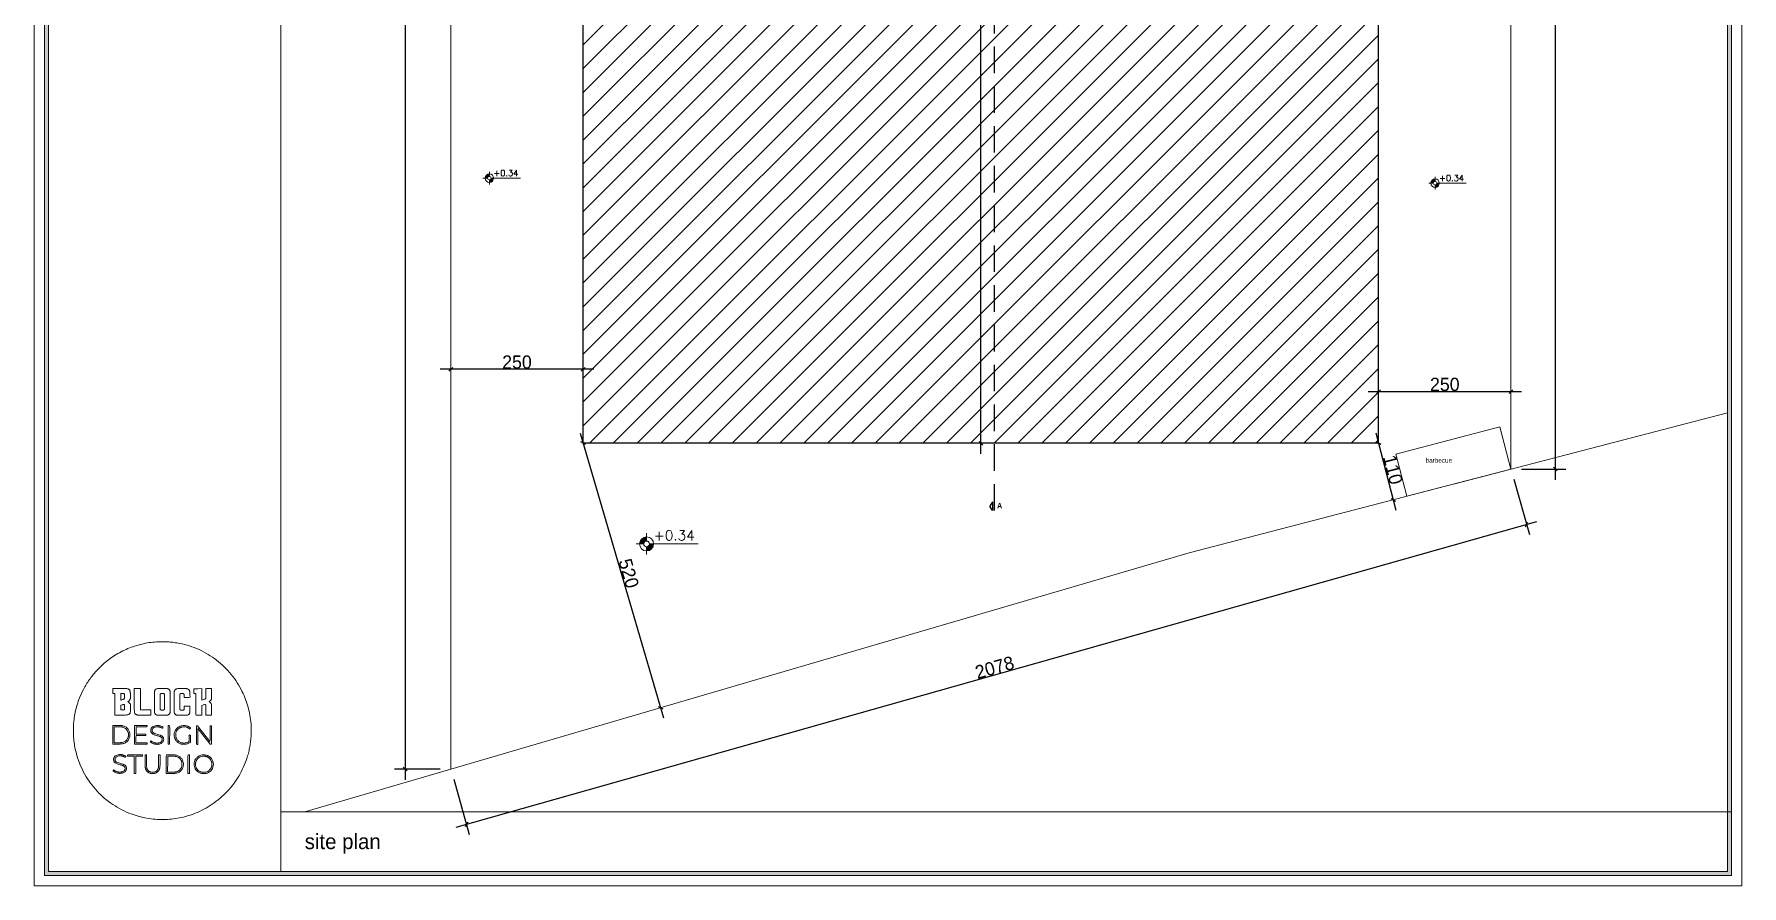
# Model space of a CAD drawing. Header units: metres. Extents: x 294 to 1101, y -498 to -355.
# Drawn here: x 657.96 to 690.16, y -409.02 to -392.95 of the extents above; entities that cross this region are included whole.
import ezdxf

# ---------------------------------------------------------------- set-up
doc = ezdxf.new("R2010")
doc.units = ezdxf.units.M
doc.linetypes.add('DASHED', pattern=[0.75, 0.5, -0.25])
for name, color, linetype, lineweight in [('19-JARDINERIA', 80, 'Continuous', 0), ('2', 2, 'Continuous', 13), ('D', 2, 'Continuous', 13), ('fur', 251, 'Continuous', 9), ('land', 96, 'Continuous', 15), ('wall', 7, 'Continuous', 25)]:
    doc.layers.add(name, color=color, linetype=linetype, lineweight=lineweight)
for name, color, linetype in [('dim', 156, 'Continuous'), ('hatch', 26, 'Continuous'), ('text', 3, 'Continuous')]:
    doc.layers.add(name, color=color, linetype=linetype)
doc.styles.add('alalala', font='bgothm.ttf', dxfattribs={"height": 0.2})
doc.styles.add('ROMAND', font='romand.shx', dxfattribs={"height": 0.2})
doc.dimstyles.new('DIMA', dxfattribs={"dimtxt": 0.25, "dimasz": 0.07, "dimexe": 0.2, "dimexo": 0.2, "dimgap": 0.01, "dimtad": 1, "dimdec": 0, "dimlfac": 100, "dimrnd": 1, "dimzin": 0, "dimdsep": 46, "dimtxsty": 'Standard', "dimblk1": 'OBLIQUE', "dimblk2": 'OBLIQUE', "dimsah": 1, "dimcen": 0.09, "dimdle": 0.2, "dimclrd": 1, "dimclre": 1, "dimclrt": 2, "dimadec": 0, "dimazin": 0, "dimtfac": 1, "dimtdec": 0, "dimtofl": 0, "dimtmove": 2, "dimatfit": 3, "dimldrblk": 'OBLIQUE', "dimfxl": 1, "dimtolj": 1, "dimtzin": 0, "dimarcsym": 0})

# ---------------------------------------------------------------- blocks, each defined once
blk = doc.blocks.new('_OBLIQUE')
at = {"color": 0, "linetype": 'ByBlock'}
blk.add_line((-0.5, -0.5), (0.5, 0.5), dxfattribs=at)
blk = doc.blocks.new('*D310')
at = {"layer": 'DEFPOINTS', "color": 0, "transparency": 16777216}
for p in [(685.81, -366.108), (685.81, -401.157), (686.645, -401.157)]:
    blk.add_point(p, dxfattribs=at)
at = {"layer": 'wall', "color": 1, "lineweight": -2, "transparency": 16777216}
for p, q in [((686.01, -366.108), (686.845, -366.108)), ((686.645, -365.908), (686.645, -401.357)), ((686.01, -401.157), (686.845, -401.157))]:
    blk.add_line(p, q, dxfattribs=at)
at = {"layer": 'wall', "color": 1, "lineweight": -2, "transparency": 16777216, "xscale": 0.07, "yscale": 0.07, "zscale": 0.07}
for p, rotation in [((686.645, -366.108), 90), ((686.645, -401.157), 270)]:
    blk.add_blockref('_OBLIQUE', p, dxfattribs=dict(at, rotation=rotation))
at = {"layer": 'wall', "color": 2, "transparency": 16777216, "insert": (686.51, -383.632), "char_height": 0.25, "attachment_point": 5, "rotation": 90}
blk.add_mtext('\\A1;3505', dxfattribs=at)
blk = doc.blocks.new('*D311')
at = {"layer": 'DEFPOINTS', "color": 0, "transparency": 16777216}
for p in [(665.816, -371.466), (664.955, -406.815), (665.816, -406.815)]:
    blk.add_point(p, dxfattribs=at)
at = {"layer": 'wall', "color": 1, "lineweight": -2, "transparency": 16777216}
for p, q in [((664.955, -371.266), (664.955, -407.015)), ((665.616, -371.466), (664.755, -371.466)), ((665.616, -406.815), (664.755, -406.815))]:
    blk.add_line(p, q, dxfattribs=at)
at = {"layer": 'wall', "color": 1, "lineweight": -2, "transparency": 16777216, "xscale": 0.07, "yscale": 0.07, "zscale": 0.07}
for p, rotation in [((664.955, -371.466), 90), ((664.955, -406.815), 270)]:
    blk.add_blockref('_OBLIQUE', p, dxfattribs=dict(at, rotation=rotation))
at = {"layer": 'wall', "color": 2, "transparency": 16777216, "insert": (664.82, -389.14), "char_height": 0.25, "attachment_point": 5, "rotation": 90}
blk.add_mtext('\\A1;3535', dxfattribs=at)
blk = doc.blocks.new('*D312')
at = {"layer": 'DEFPOINTS', "color": 0, "transparency": 16777216}
for p in [(685.81, -401.157), (686.106, -402.2), (665.816, -406.815)]:
    blk.add_point(p, dxfattribs=at)
at = {"layer": 'wall', "color": 1, "lineweight": -2, "transparency": 16777216}
for p, q in [((685.865, -401.349), (686.16, -402.392)), ((665.919, -407.913), (686.298, -402.146)), ((665.87, -407.007), (666.165, -408.051))]:
    blk.add_line(p, q, dxfattribs=at)
at = {"layer": 'wall', "color": 1, "lineweight": -2, "transparency": 16777216, "xscale": 0.07, "yscale": 0.07, "zscale": 0.07}
for p, rotation in [((686.106, -402.2), 15.80130316812796), ((666.111, -407.858), 195.801303168128)]:
    blk.add_blockref('_OBLIQUE', p, dxfattribs=dict(at, rotation=rotation))
at = {"layer": 'wall', "color": 2, "transparency": 16777216, "insert": (676.072, -404.899), "char_height": 0.25, "attachment_point": 5, "rotation": 15.8013}
blk.add_mtext('\\A1;2078', dxfattribs=at)
blk = doc.blocks.new('A$C6C9229B2')
at = {"layer": 'dim'}
h = blk.add_hatch(color=256, dxfattribs=at)
h.paths.add_polyline_path([(0.294, 0.376), (0.294, 0.492, 0.414214), (0.098, 0.296), (0.214, 0.296, -0.414214)])
h.paths.add_polyline_path([(0.49, 0.296), (0.373, 0.296, -0.414214), (0.294, 0.217), (0.294, 0.1, 0.414214)])
at = {"layer": '2'}
for p, q in [((0.294, 0.592), (0.294, 0.376)), ((0, 0.296), (0.214, 0.296)), ((0.294, 0.217), (0.294, 0)), ((0.373, 0.296), (1.727, 0.296))]:
    blk.add_line(p, q, dxfattribs=at)
for radius in [0.196, 0.0796]:
    blk.add_circle((0.294, 0.296), radius, dxfattribs=at)
blk = doc.blocks.new('*D381')
at = {"layer": 'DEFPOINTS', "color": 0, "transparency": 16777216}
for p in [(683.314, -400.669), (683.591, -401.734), (683.591, -401.734)]:
    blk.add_point(p, dxfattribs=at)
at = {"layer": 'wall', "color": 1, "lineweight": -2, "transparency": 16777216}
blk.add_line((683.263, -400.475), (683.641, -401.928), dxfattribs=at)
at = {"layer": 'wall', "color": 1, "lineweight": -2, "transparency": 16777216, "xscale": 0.07, "yscale": 0.07, "zscale": 0.07}
for p, rotation in [((683.314, -400.669), 104.583848735787), ((683.591, -401.734), 284.5838487357871)]:
    blk.add_blockref('_OBLIQUE', p, dxfattribs=dict(at, rotation=rotation))
at = {"layer": 'wall', "color": 2, "transparency": 16777216, "insert": (683.583, -401.167), "char_height": 0.25, "attachment_point": 5, "rotation": 284.5838}
blk.add_mtext('\\A1;110', dxfattribs=at)
blk = doc.blocks.new('*D382')
at = {"layer": 'DEFPOINTS', "color": 0, "transparency": 16777216}
for p in [(683.314, -399.695), (685.81, -399.695), (685.81, -399.695)]:
    blk.add_point(p, dxfattribs=at)
at = {"layer": 'wall', "color": 1, "lineweight": -2, "transparency": 16777216}
blk.add_line((683.114, -399.695), (686.01, -399.695), dxfattribs=at)
at = {"layer": 'wall', "color": 1, "lineweight": -2, "transparency": 16777216, "xscale": 0.07, "yscale": 0.07, "zscale": 0.07, "rotation": 180}
blk.add_blockref('_OBLIQUE', (683.314, -399.695), dxfattribs=at)
at = {"layer": 'wall', "color": 1, "lineweight": -2, "transparency": 16777216, "xscale": 0.07, "yscale": 0.07, "zscale": 0.07}
blk.add_blockref('_OBLIQUE', (685.81, -399.695), dxfattribs=at)
at = {"layer": 'wall', "color": 2, "transparency": 16777216, "insert": (684.562, -399.56), "char_height": 0.25, "attachment_point": 5}
blk.add_mtext('\\A1;250', dxfattribs=at)
blk = doc.blocks.new('*D383')
at = {"layer": 'DEFPOINTS', "color": 0, "transparency": 16777216}
for p in [(668.312, -400.669), (669.773, -405.656), (669.773, -405.656)]:
    blk.add_point(p, dxfattribs=at)
at = {"layer": 'wall', "color": 1, "lineweight": -2, "transparency": 16777216}
blk.add_line((668.256, -400.477), (669.829, -405.848), dxfattribs=at)
at = {"layer": 'wall', "color": 1, "lineweight": -2, "transparency": 16777216, "xscale": 0.07, "yscale": 0.07, "zscale": 0.07}
for p, rotation in [((668.312, -400.669), 106.327839696789), ((669.773, -405.656), 286.3278396967889)]:
    blk.add_blockref('_OBLIQUE', p, dxfattribs=dict(at, rotation=rotation))
at = {"layer": 'wall', "color": 2, "transparency": 16777216, "insert": (669.172, -403.124), "char_height": 0.25, "attachment_point": 5, "rotation": 286.3278}
blk.add_mtext('\\A1;520', dxfattribs=at)
blk = doc.blocks.new('*D384')
at = {"layer": 'DEFPOINTS', "color": 0, "transparency": 16777216}
for p in [(665.816, -399.274), (665.816, -399.274), (668.312, -399.274)]:
    blk.add_point(p, dxfattribs=at)
at = {"layer": 'wall', "color": 1, "lineweight": -2, "transparency": 16777216}
blk.add_line((668.512, -399.274), (665.616, -399.274), dxfattribs=at)
at = {"layer": 'wall', "color": 1, "lineweight": -2, "transparency": 16777216, "xscale": 0.07, "yscale": 0.07, "zscale": 0.07, "rotation": 180}
blk.add_blockref('_OBLIQUE', (665.816, -399.274), dxfattribs=at)
at = {"layer": 'wall', "color": 1, "lineweight": -2, "transparency": 16777216, "xscale": 0.07, "yscale": 0.07, "zscale": 0.07}
blk.add_blockref('_OBLIQUE', (668.312, -399.274), dxfattribs=at)
at = {"layer": 'wall', "color": 2, "transparency": 16777216, "insert": (667.064, -399.139), "char_height": 0.25, "attachment_point": 5}
blk.add_mtext('\\A1;250', dxfattribs=at)
blk = doc.blocks.new('*D393')
at = {"layer": 'DEFPOINTS', "color": 0, "transparency": 16777216}
for p in [(675.813, -376.9), (675.813, -376.9), (675.813, -400.669)]:
    blk.add_point(p, dxfattribs=at)
at = {"layer": 'wall', "color": 1, "lineweight": -2, "transparency": 16777216}
blk.add_line((675.813, -400.869), (675.813, -376.7), dxfattribs=at)
at = {"layer": 'wall', "color": 1, "lineweight": -2, "transparency": 16777216, "xscale": 0.07, "yscale": 0.07, "zscale": 0.07}
for p, rotation in [((675.813, -376.9), 90), ((675.813, -400.669), 270)]:
    blk.add_blockref('_OBLIQUE', p, dxfattribs=dict(at, rotation=rotation))
at = {"layer": 'wall', "color": 2, "transparency": 16777216, "insert": (675.678, -388.784), "char_height": 0.25, "attachment_point": 5, "rotation": 90}
blk.add_mtext('\\A1;2377', dxfattribs=at)

msp = doc.modelspace()

# ---------------------------------------------------------------- hatches: boundary and pattern name
at = {"layer": '19-JARDINERIA'}
h = msp.add_hatch(color=251, dxfattribs=at)
h.paths.add_polyline_path([(658.152, -363.812), (658.152, -408.823), (689.97, -408.823), (689.97, -363.812)])
h.paths.add_polyline_path([(658.23, -363.89), (658.23, -408.745), (689.892, -408.745), (689.892, -363.89)], flags=16)
at = {"layer": 'hatch'}
h = msp.add_hatch(dxfattribs=at)
h.set_pattern_fill('ANSI31', color=256, scale=0.1)
h.paths.add_polyline_path([(683.314, -380.611), (683.314, -380.411), (683.314, -379.411), (678.831, -379.411), (678.831, -378.811), (677.6, -378.811), (674.037, -378.811), (672.807, -378.811), (672.807, -378.169), (672.807, -377.611), (672.807, -377.52), (672.807, -377.411), (668.312, -377.411), (668.312, -380.411), (668.312, -385.437), (668.546, -385.437), (669.434, -385.437), (673.913, -385.437), (673.913, -385.637), (673.913, -391.372), (668.512, -391.372), (668.312, -391.372), (668.312, -400.669), (683.314, -400.669), (683.314, -391.247), (684.114, -391.247), (684.114, -386.838), (683.314, -386.838)])
h.paths.add_polyline_path([(678.224, -388.501, -1), (677.929, -388.501, -1)], flags=16)
h.paths.add_polyline_path([(678.137, -388.501, -1), (678.017, -388.501, -1)], flags=0)
h.paths.add_polyline_path([(678.212, -388.48), (679.188, -388.48), (679.188, -388.167), (678.212, -388.167)], flags=24)

# ---------------------------------------------------------------- linework, layer by layer
at = {"layer": '19-JARDINERIA', "color": 251}
for p, q in [((662.608, -363.89), (662.608, -408.745)), ((662.608, -407.621), (689.97, -407.621))]:
    msp.add_line(p, q, dxfattribs=at)
for points in [[(657.958, -363.618), (657.958, -409.017), (690.164, -409.017), (690.164, -363.618)], [(658.152, -363.812), (658.152, -408.823), (689.97, -408.823), (689.97, -363.812)], [(658.23, -363.89), (658.23, -408.745), (689.892, -408.745), (689.892, -363.89)]]:
    msp.add_lwpolyline(points, close=True, dxfattribs=at)
for points in [[(660.3, -404.413, 0.041698), (660.023, -404.449, 0.041727), (659.755, -404.53, 0.041739), (659.505, -404.654, 0.041776), (659.279, -404.818, 0.031335), (659.129, -404.966, 0.03116), (658.998, -405.131, 0.031255), (658.888, -405.311, 0.03198), (658.803, -405.501, 0.020392), (658.758, -405.639, 0.022073), (658.726, -405.776, 0.022032), (658.706, -405.916, 0.020157), (658.698, -406.061, 0.018155), (658.7, -406.188, 0.019099), (658.712, -406.312, 0.019137), (658.733, -406.435, 0.018391), (658.764, -406.557, 0.058754), (658.915, -406.916, 0.058098), (659.145, -407.231, 0.058063), (659.443, -407.484, 0.058546), (659.789, -407.661, 0.046043), (660.086, -407.742, 0.04583), (660.393, -407.767, 0.045841), (660.7, -407.735, 0.046108), (660.994, -407.648, 0.054866), (661.318, -407.476, 0.054622), (661.597, -407.238, 0.054648), (661.818, -406.945, 0.055021), (661.969, -406.612, 0.015337), (661.998, -406.514, 0.015571), (662.021, -406.415, 0.015221), (662.037, -406.313, 0.013286), (662.049, -406.205, 0.016781), (662.051, -406.16, 0.003885), (662.051, -406.083, 0.003903), (662.05, -406.007, 0.016478), (662.048, -405.961, 0.021157), (662.027, -405.8, 0.023704), (661.993, -405.646, 0.024033), (661.946, -405.499, 0.023043), (661.884, -405.355, 0.057962), (661.676, -405.029, 0.057585), (661.398, -404.76, 0.057632), (661.067, -404.56, 0.05824), (660.7, -404.443, 0.014782), (660.6, -404.427, 0.014774), (660.5, -404.416, 0.01482), (660.399, -404.412, 0.015111)], [(659.726, -405.3, -0.059046), (659.74, -405.306, -0.064503), (659.752, -405.316, -0.063038), (659.761, -405.329, -0.052581), (659.768, -405.345, -0.035992), (659.77, -405.354, -0.021113), (659.771, -405.365, -0.010202), (659.772, -405.382, -0.001459), (659.772, -405.418, -0.001527), (659.772, -405.452, -0.009007), (659.772, -405.47, -0.017216), (659.772, -405.481, -0.038332), (659.77, -405.49, -0.044505), (659.765, -405.504, -0.05456), (659.758, -405.515, -0.050594), (659.749, -405.526, -0.03134), (659.735, -405.536, 0.013037), (659.731, -405.539, 0.021259), (659.728, -405.541, 0.016667), (659.726, -405.544, 0.343639), (659.726, -405.545, 0.0964), (659.727, -405.545, 0.002963), (659.731, -405.548, 0.005724), (659.736, -405.552, 0.003918), (659.742, -405.556, -0.027645), (659.753, -405.564, -0.044972), (659.762, -405.573, -0.051047), (659.768, -405.582, -0.052588), (659.772, -405.592, -0.048208), (659.774, -405.6, -0.017179), (659.774, -405.612, -0.008514), (659.774, -405.631, -0.001236), (659.774, -405.67, -0.002714), (659.773, -405.717, -0.019197), (659.771, -405.739, -0.040799), (659.769, -405.753, -0.071712), (659.764, -405.764, -0.049264), (659.759, -405.771, -0.036447), (659.752, -405.777, -0.035932), (659.744, -405.783, -0.043254), (659.736, -405.786, -0.044611), (659.718, -405.791, -0.030039), (659.697, -405.794, -0.013319), (659.663, -405.795, -0.001576), (659.588, -405.795), (659.48, -405.795), (659.48, -405.593), (659.48, -405.391), (659.467, -405.391, -0.007826), (659.462, -405.391, -0.005984), (659.456, -405.391, -0.006054), (659.451, -405.39, -0.014191), (659.447, -405.39), (659.439, -405.389), (659.439, -405.343), (659.439, -405.298), (659.443, -405.297, -0.048374), (659.446, -405.297, -0.00016), (659.485, -405.296, -0.000889), (659.53, -405.296, -0.000557), (659.582, -405.296, -0.000514), (659.662, -405.297, -0.004698), (659.697, -405.297, -0.008642), (659.717, -405.298, -0.06747)], [(659.593, -405.452, 0.002221), (659.593, -405.475, 0.003704), (659.593, -405.495, 0.000552), (659.593, -405.512, 0.406646), (659.594, -405.513, 0.08267), (659.599, -405.512, 0.001498), (659.623, -405.504, 0.00197), (659.646, -405.495, 0.059127), (659.652, -405.493, 0.039972), (659.654, -405.491, 0.020829), (659.656, -405.489, 0.020578), (659.658, -405.486, 0.029459), (659.66, -405.484, 0.078838), (659.662, -405.479, 0.039123), (659.663, -405.473, 0.017029), (659.663, -405.462, 0.00204), (659.663, -405.439), (659.663, -405.4), (659.659, -405.395, 0.084595), (659.655, -405.393, 0.081607), (659.651, -405.392, 0.028435), (659.644, -405.391, 0.002101), (659.623, -405.391), (659.593, -405.391)], [(659.962, -405.495, 0.000328), (659.962, -405.612, 0.003103), (659.962, -405.662, 0.002168), (659.963, -405.693, 0.193099), (659.964, -405.697, 0.18334), (659.968, -405.699, 0.007882), (659.982, -405.7, 0.006391), (660.007, -405.7, 0.00075), (660.061, -405.7), (660.156, -405.7), (660.156, -405.748), (660.156, -405.797), (660.137, -405.798, -0.018339), (660.103, -405.799, -0.001582), (660.014, -405.798, -0.000673), (659.92, -405.797, -0.055283), (659.906, -405.795, -0.050464), (659.89, -405.79, -0.052118), (659.875, -405.781, -0.055006), (659.863, -405.77, -0.072459), (659.855, -405.757, -0.069353), (659.85, -405.739, -0.026197), (659.848, -405.713, -0.008188), (659.847, -405.663, -0.000462), (659.847, -405.511), (659.847, -405.296), (659.904, -405.296), (659.962, -405.296)], [(660.475, -405.298, -0.056866), (660.49, -405.304, -0.071784), (660.503, -405.312, -0.071837), (660.513, -405.324, -0.057056), (660.52, -405.339, -0.034608), (660.522, -405.348, -0.024553), (660.523, -405.358, -0.012031), (660.524, -405.373, -0.00174), (660.525, -405.404, -0.003989), (660.525, -405.433, -0.000891), (660.525, -405.483, -0.000925), (660.525, -405.541, -0.000894), (660.525, -405.599, -0.000367), (660.524, -405.693, -0.005963), (660.523, -405.725, -0.017732), (660.522, -405.742, -0.057558), (660.52, -405.753, -0.051877), (660.514, -405.766, -0.055884), (660.505, -405.778, -0.05551), (660.494, -405.787, -0.050012), (660.481, -405.794, -0.058453), (660.472, -405.796, -0.026551), (660.461, -405.797, -0.009255), (660.44, -405.798, -0.000667), (660.383, -405.798, -0.001563), (660.344, -405.799, -0.003388), (660.314, -405.798, -0.003108), (660.292, -405.798, -0.032054), (660.283, -405.797, -0.073099), (660.262, -405.791, -0.086592), (660.246, -405.779, -0.085558), (660.235, -405.763, -0.069419), (660.228, -405.742, -0.039837), (660.227, -405.722, -0.000286), (660.226, -405.553, -0.000459), (660.226, -405.388, -0.023763), (660.228, -405.356, -0.030316), (660.23, -405.342, -0.052134), (660.234, -405.331, -0.057182), (660.24, -405.321, -0.046033), (660.248, -405.313, -0.086422), (660.264, -405.302, -0.066053), (660.285, -405.297, -0.029049), (660.318, -405.295, -0.003624), (660.391, -405.295, -0.001426), (660.43, -405.295, -0.007292), (660.451, -405.296, -0.012917), (660.465, -405.297, -0.034131)], [(660.339, -405.394, 0.070318), (660.338, -405.396, 0.029422), (660.337, -405.399, 0.028391), (660.336, -405.402, 0.032811), (660.335, -405.405, 0.034229), (660.335, -405.411, 0.000366), (660.334, -405.452, 0.001159), (660.334, -405.498, 0.000753), (660.334, -405.552), (660.335, -405.691), (660.339, -405.695, 0.079498), (660.342, -405.697, 0.049002), (660.346, -405.699, 0.029759), (660.351, -405.7, 0.007661), (660.361, -405.701, 0.008601), (660.368, -405.702, 0.009308), (660.376, -405.702, 0.008886), (660.382, -405.703, 0.043789), (660.385, -405.702, 0.019897), (660.395, -405.7, 0.027605), (660.403, -405.698, 0.029884), (660.409, -405.695, 0.123269), (660.413, -405.692, 0.145365), (660.414, -405.688, 0.003815), (660.415, -405.665, 0.004071), (660.415, -405.628, 0.000513), (660.415, -405.547, 0.000799), (660.415, -405.482, 0.002518), (660.415, -405.438, 0.001196), (660.414, -405.406, 0.079511), (660.413, -405.4, 0.037007), (660.412, -405.398, 0.033047), (660.411, -405.396, 0.034579), (660.41, -405.394, 0.081582), (660.408, -405.393, 0.106279), (660.406, -405.392, 0.004361), (660.397, -405.392, 0.007425), (660.386, -405.391, 0.005182), (660.374, -405.391, 0.002529), (660.355, -405.391, 0.02212), (660.347, -405.392, 0.053537), (660.343, -405.393, 0.118772)], [(660.852, -405.301, -0.067475), (660.866, -405.307, -0.067518), (660.877, -405.318, -0.063309), (660.887, -405.331, -0.048857), (660.893, -405.348, -0.03915), (660.895, -405.356, -0.013628), (660.896, -405.367, -0.008772), (660.896, -405.383, -0.002304), (660.897, -405.41), (660.898, -405.461), (660.878, -405.462, -0.006648), (660.868, -405.463, -0.00242), (660.853, -405.463, -0.002399), (660.838, -405.463, -0.002863), (660.823, -405.463), (660.788, -405.463), (660.787, -405.433, 0.006279), (660.787, -405.412, 0.047723), (660.785, -405.402, 0.118885), (660.782, -405.396, 0.147402), (660.778, -405.393, 0.064274), (660.768, -405.392, 0.006437), (660.744, -405.392, 0.004299), (660.72, -405.392, 0.122112), (660.714, -405.394, 0.082282), (660.713, -405.395, 0.037303), (660.711, -405.398, 0.035631), (660.709, -405.4, 0.040749), (660.708, -405.403, 0.063653), (660.708, -405.409, 0.000995), (660.707, -405.443, 0.002246), (660.707, -405.488, 0.000897), (660.707, -405.549, 0.000562), (660.707, -405.626, 0.003889), (660.707, -405.663, 0.003795), (660.708, -405.687, 0.111544), (660.709, -405.693, 0.118299), (660.713, -405.698, 0.095612), (660.72, -405.701, 0.050103), (660.73, -405.702, 0.010251), (660.749, -405.703, 0.00347), (660.765, -405.703, 0.026474), (660.772, -405.702, 0.057755), (660.776, -405.701, 0.072742), (660.78, -405.699, 0.103263), (660.784, -405.694, 0.086675), (660.786, -405.689, 0.036817), (660.787, -405.678, 0.004478), (660.788, -405.656), (660.788, -405.628), (660.843, -405.628), (660.897, -405.628), (660.896, -405.665, -0.003433), (660.895, -405.701, -0.006518), (660.894, -405.729, -0.005661), (660.892, -405.751, -0.061372), (660.89, -405.76, -0.060172), (660.885, -405.771, -0.056861), (660.876, -405.781, -0.054174), (660.866, -405.789, -0.045883), (660.853, -405.796, -0.058714), (660.845, -405.798, -0.024739), (660.832, -405.799, -0.008506), (660.81, -405.799, -0.00059), (660.747, -405.799, -0.000571), (660.684, -405.799, -0.008771), (660.662, -405.799, -0.026418), (660.65, -405.798, -0.057706), (660.641, -405.796, -0.053755), (660.63, -405.79, -0.04569), (660.62, -405.782, -0.043916), (660.612, -405.772, -0.04141), (660.605, -405.76), (660.598, -405.747), (660.598, -405.559, -0.000676), (660.597, -405.477, -0.00162), (660.598, -405.416, -0.000863), (660.598, -405.369, -0.035696), (660.599, -405.359, -0.02665), (660.602, -405.345, -0.045075), (660.606, -405.334, -0.048463), (660.611, -405.325, -0.037141), (660.619, -405.316, -0.082526), (660.635, -405.304, -0.081378), (660.654, -405.299, -0.032187), (660.685, -405.297, -0.003066), (660.761, -405.296, -0.000882), (660.81, -405.297, -0.009372), (660.83, -405.297, -0.023617), (660.842, -405.299, -0.042447)], [(661.304, -405.386, -0.001902), (661.304, -405.447, -0.015552), (661.303, -405.476, -0.035144), (661.301, -405.493, -0.065957), (661.296, -405.506, -0.045523), (661.291, -405.514, -0.025906), (661.284, -405.522, -0.025523), (661.276, -405.53, -0.03524), (661.268, -405.536, 0.019089), (661.264, -405.539, 0.038569), (661.262, -405.541, 0.050353), (661.26, -405.543, 0.191994), (661.26, -405.544, 0.151611), (661.26, -405.546, 0.014249), (661.264, -405.549, 0.017241), (661.268, -405.552, 0.012721), (661.272, -405.556, -0.01051), (661.283, -405.563, -0.042377), (661.289, -405.569, -0.052572), (661.294, -405.575, -0.022466), (661.299, -405.583), (661.304, -405.595), (661.304, -405.696), (661.304, -405.796), (661.25, -405.796), (661.197, -405.796), (661.196, -405.701, 0.000698), (661.195, -405.643, 0.006998), (661.194, -405.62, 0.01284), (661.194, -405.606, 0.122831), (661.192, -405.601, 0.168586), (661.187, -405.597, 0.107061), (661.18, -405.596, 0.050627), (661.168, -405.598, 0.010002), (661.149, -405.605), (661.123, -405.614), (661.123, -405.705), (661.123, -405.795), (661.067, -405.795), (661.011, -405.795), (661.01, -405.778, -0.014705), (661.009, -405.766, -0.000406), (661.009, -405.712, -0.000836), (661.009, -405.648, -0.000573), (661.009, -405.576), (661.009, -405.391), (660.989, -405.391), (660.969, -405.39), (660.969, -405.344), (660.969, -405.298), (661.045, -405.298), (661.122, -405.297), (661.122, -405.406), (661.122, -405.514), (661.15, -405.505, 0.004385), (661.171, -405.497, 0.030307), (661.181, -405.493, 0.063352), (661.187, -405.489, 0.076956), (661.191, -405.484, 0.109274), (661.193, -405.478, 0.017341), (661.194, -405.466, 0.00782), (661.195, -405.443, 0.000685), (661.195, -405.387), (661.196, -405.296), (661.25, -405.296), (661.304, -405.297)], [(659.619, -405.603), (659.593, -405.612), (659.593, -405.655), (659.593, -405.698), (659.624, -405.698, 0.008433), (659.651, -405.697, 0.161241), (659.659, -405.694, 0.195562), (659.662, -405.687, 0.013428), (659.664, -405.665, 0.015461), (659.665, -405.644, 0.013967), (659.664, -405.622, 0.008942), (659.662, -405.603, 0.149434), (659.66, -405.597, 0.191285), (659.656, -405.595, 0.069558), (659.649, -405.595, 0.034893), (659.638, -405.597, 0.007014)], [(659.618, -405.996, -0.067071), (659.671, -406.013, -0.077828), (659.714, -406.043, -0.080234), (659.744, -406.085, -0.077425), (659.761, -406.134, -0.08701), (659.761, -406.201, -0.096903), (659.738, -406.261, -0.097985), (659.694, -406.308, -0.091063), (659.635, -406.335, -0.028566), (659.615, -406.339, -0.021148), (659.594, -406.341, -0.012961), (659.563, -406.342, -0.003088), (659.513, -406.342), (659.44, -406.342), (659.439, -406.204, -0.000886), (659.439, -406.149, -0.001025), (659.439, -406.096, -0.000914), (659.439, -406.051, -0.006059), (659.44, -406.029), (659.441, -405.991), (659.523, -405.992, -0.001409), (659.564, -405.992, -0.005296), (659.59, -405.993, -0.007815), (659.607, -405.994, -0.030155)], [(659.467, -406.099, -0.001149), (659.467, -406.136, -0.000783), (659.467, -406.178, -0.000789), (659.466, -406.219, -0.001591), (659.466, -406.251), (659.465, -406.318), (659.536, -406.317, 0.001523), (659.573, -406.317, 0.006455), (659.595, -406.316, 0.010037), (659.61, -406.315, 0.03849), (659.619, -406.314, 0.043707), (659.653, -406.302, 0.056856), (659.681, -406.286, 0.060078), (659.704, -406.264, 0.057999), (659.721, -406.238, 0.024507), (659.728, -406.221, 0.036685), (659.733, -406.206, 0.034068), (659.735, -406.19, 0.01773), (659.736, -406.17, 0.017465), (659.736, -406.148, 0.035583), (659.733, -406.131, 0.038286), (659.729, -406.116, 0.023802), (659.721, -406.098, 0.038483), (659.709, -406.078, 0.045973), (659.695, -406.061, 0.045689), (659.678, -406.046, 0.037251), (659.657, -406.034, 0.039262), (659.633, -406.025, 0.039794), (659.608, -406.02, 0.026274), (659.574, -406.017, 0.006926), (659.521, -406.016), (659.467, -406.016)], [(660.019, -405.994), (660.087, -405.995), (660.087, -406.002, -0.013798), (660.087, -406.005, -0.009073), (660.087, -406.008, -0.009131), (660.086, -406.011, -0.01735), (660.086, -406.014), (660.085, -406.02), (659.982, -406.018), (659.879, -406.017), (659.879, -406.085), (659.879, -406.154), (659.971, -406.154), (660.063, -406.155), (660.064, -406.167), (660.064, -406.178), (659.972, -406.178), (659.879, -406.178), (659.878, -406.217, 0.002056), (659.877, -406.234, 0.001371), (659.877, -406.253, 0.00138), (659.877, -406.272, 0.002706), (659.877, -406.287), (659.877, -406.32), (659.984, -406.32), (660.092, -406.32), (660.092, -406.332), (660.092, -406.344), (659.972, -406.344), (659.851, -406.344), (659.851, -406.206, -0.000881), (659.85, -406.15, -0.001021), (659.851, -406.098, -0.000909), (659.851, -406.053, -0.00607), (659.851, -406.031), (659.852, -405.993), (659.902, -405.993, -0.001705), (659.926, -405.993, -0.000776), (659.957, -405.993, -0.000769), (659.99, -405.994, -0.001057)], [(660.307, -405.995, -0.012324), (660.313, -405.996, -0.006493), (660.321, -405.998, -0.006456), (660.329, -405.999, -0.009892), (660.336, -406.001, -0.025226), (660.349, -406.006, -0.012166), (660.365, -406.013, -0.008172), (660.38, -406.02, -0.104626), (660.385, -406.024, -0.158469), (660.386, -406.025, -0.066919), (660.386, -406.028, -0.040853), (660.385, -406.031, -0.012467), (660.383, -406.036, -0.011997), (660.381, -406.04, -0.019796), (660.379, -406.043, -0.01467), (660.378, -406.046, -0.362052), (660.377, -406.046, -0.010082), (660.376, -406.045, -0.000157), (660.37, -406.043, -0.000419), (660.364, -406.039, -0.000277), (660.357, -406.036, 0.021198), (660.339, -406.028, 0.033964), (660.323, -406.023, 0.032992), (660.307, -406.02, 0.018656), (660.286, -406.018, 0.040633), (660.252, -406.02, 0.070188), (660.224, -406.027, 0.085456), (660.204, -406.041, 0.09772), (660.19, -406.06, 0.022935), (660.187, -406.066, 0.040789), (660.186, -406.071, 0.033558), (660.185, -406.077, 0.010848), (660.185, -406.086, 0.02987), (660.186, -406.099, 0.062161), (660.188, -406.108, 0.067177), (660.193, -406.116, 0.04056), (660.2, -406.125, 0.058402), (660.212, -406.135, 0.039794), (660.229, -406.143, 0.024182), (660.253, -406.151, 0.005946), (660.293, -406.162, -0.010468), (660.327, -406.172, -0.030325), (660.35, -406.181, -0.042307), (660.367, -406.19, -0.047764), (660.381, -406.202, -0.074768), (660.392, -406.217, -0.063784), (660.399, -406.236, -0.061525), (660.401, -406.256, -0.060349), (660.398, -406.276, -0.072466), (660.389, -406.299, -0.075425), (660.373, -406.318, -0.068731), (660.351, -406.332, -0.047185), (660.323, -406.343, -0.038729), (660.306, -406.346, -0.018903), (660.284, -406.348, -0.018837), (660.262, -406.347, -0.030589), (660.243, -406.345, -0.029224), (660.218, -406.34, -0.030124), (660.194, -406.331, -0.031969), (660.173, -406.321, -0.049327), (660.157, -406.309), (660.147, -406.3), (660.151, -406.293, 0.000212), (660.153, -406.29, 0.000231), (660.155, -406.287, 0.000216), (660.156, -406.284, 0.001141), (660.157, -406.283, -0.296279), (660.159, -406.282, -0.091505), (660.161, -406.283, -0.040165), (660.164, -406.285, -0.008394), (660.17, -406.29, 0.039562), (660.185, -406.3, 0.028838), (660.204, -406.309, 0.028038), (660.224, -406.317, 0.030737), (660.244, -406.322, 0.032984), (660.259, -406.323, 0.01349), (660.279, -406.323, 0.013445), (660.299, -406.323, 0.034453), (660.313, -406.321, 0.045244), (660.332, -406.315, 0.056803), (660.348, -406.306, 0.061567), (660.36, -406.295, 0.070593), (660.369, -406.281, 0.022451), (660.371, -406.275, 0.038415), (660.373, -406.27, 0.033901), (660.373, -406.265, 0.013598), (660.374, -406.257, 0.037622), (660.373, -406.245, 0.055484), (660.37, -406.234, 0.059628), (660.365, -406.226, 0.053231), (660.358, -406.218, 0.043098), (660.346, -406.208, 0.043868), (660.332, -406.201, 0.028273), (660.312, -406.194, 0.007066), (660.28, -406.185, -0.00898), (660.236, -406.173, -0.031871), (660.209, -406.163, -0.04873), (660.19, -406.152, -0.0573), (660.175, -406.138, -0.04017), (660.168, -406.128, -0.053176), (660.163, -406.118, -0.048647), (660.16, -406.106, -0.027056), (660.158, -406.092, -0.025976), (660.158, -406.078, -0.040785), (660.159, -406.067, -0.041173), (660.163, -406.056, -0.027118), (660.168, -406.044, -0.111272), (660.189, -406.02, -0.074821), (660.222, -406.002, -0.065866), (660.263, -405.994, -0.054101)], [(660.514, -406.056, -0.002465), (660.514, -406.087, -0.000803), (660.514, -406.132, -0.0008), (660.514, -406.183, -0.000901), (660.513, -406.231), (660.512, -406.346), (660.499, -406.346), (660.487, -406.345), (660.486, -406.208, -0.000882), (660.486, -406.152, -0.001023), (660.486, -406.099, -0.00091), (660.486, -406.055, -0.006066), (660.487, -406.032), (660.488, -405.995), (660.501, -405.995), (660.513, -405.996)], [(660.809, -405.995, -0.030605), (660.833, -406, -0.032879), (660.856, -406.007, -0.034031), (660.877, -406.017, -0.038646), (660.896, -406.03, -0.005718), (660.901, -406.034, -0.00885), (660.906, -406.038, -0.003903), (660.909, -406.041, -0.208923), (660.91, -406.042, -0.174443), (660.909, -406.043, -0.006664), (660.907, -406.046, -0.011255), (660.904, -406.049, -0.00762), (660.901, -406.052), (660.893, -406.06), (660.889, -406.056, 0.047186), (660.883, -406.051, 0.014683), (660.873, -406.044, 0.015177), (660.862, -406.037, 0.026172), (660.853, -406.032, 0.05074), (660.827, -406.023, 0.038572), (660.798, -406.019, 0.037661), (660.767, -406.019, 0.0417), (660.738, -406.024, 0.035442), (660.725, -406.028, 0.017971), (660.71, -406.035, 0.017899), (660.695, -406.043, 0.028868), (660.683, -406.051, 0.049173), (660.665, -406.068, 0.044992), (660.649, -406.09, 0.043992), (660.637, -406.114, 0.042562), (660.63, -406.139, 0.038157), (660.628, -406.155, 0.017544), (660.628, -406.176, 0.017469), (660.629, -406.196, 0.041874), (660.631, -406.211, 0.044724), (660.639, -406.231, 0.030404), (660.65, -406.253, 0.030639), (660.665, -406.272, 0.050626), (660.679, -406.287, 0.038552), (660.701, -406.302, 0.04432), (660.724, -406.313, 0.04335), (660.749, -406.32, 0.034282), (660.776, -406.323, 0.030736), (660.803, -406.322, 0.03875), (660.828, -406.318, 0.041329), (660.85, -406.311, 0.045033), (660.87, -406.3), (660.881, -406.293), (660.881, -406.232), (660.881, -406.171), (660.894, -406.172), (660.907, -406.172), (660.907, -406.238), (660.908, -406.304), (660.9, -406.31, -0.042464), (660.877, -406.326, -0.045284), (660.851, -406.337, -0.042718), (660.823, -406.344, -0.031191), (660.79, -406.347, -0.016351), (660.769, -406.347, -0.027617), (660.751, -406.346, -0.029261), (660.733, -406.342, -0.021454), (660.715, -406.337, -0.060219), (660.678, -406.318, -0.059339), (660.646, -406.291, -0.059872), (660.621, -406.258, -0.063479), (660.606, -406.22, -0.067419), (660.6, -406.168, -0.069592), (660.607, -406.118, -0.071269), (660.628, -406.072, -0.076631), (660.661, -406.036, -0.054514), (660.693, -406.015, -0.050972), (660.73, -406, -0.050144), (660.769, -405.994, -0.049255)], [(661.158, -406.147), (661.274, -406.297), (661.275, -406.253, 0.003119), (661.276, -406.23, 0.000795), (661.276, -406.191, 0.00081), (661.276, -406.147, 0.000821), (661.277, -406.104), (661.277, -405.998), (661.29, -405.998), (661.303, -405.998), (661.303, -406.173), (661.302, -406.347), (661.291, -406.347), (661.28, -406.347), (661.163, -406.197), (661.046, -406.047), (661.045, -406.152, 0.000182), (661.045, -406.196, 0.000177), (661.045, -406.24, 0.000174), (661.044, -406.278, 0.000652), (661.044, -406.303), (661.044, -406.348), (661.031, -406.348), (661.018, -406.347), (661.018, -406.209, -0.000883), (661.018, -406.154, -0.001023), (661.018, -406.101, -0.000911), (661.018, -406.056, -0.006066), (661.018, -406.034), (661.02, -405.996), (661.03, -405.997), (661.041, -405.997)], [(659.606, -406.542, -0.012324), (659.612, -406.543, -0.006493), (659.62, -406.545, -0.006456), (659.628, -406.547, -0.009892), (659.635, -406.549, -0.025226), (659.648, -406.553, -0.012166), (659.664, -406.56, -0.008172), (659.679, -406.567, -0.104626), (659.684, -406.571, -0.158469), (659.685, -406.573, -0.066919), (659.685, -406.575, -0.040853), (659.684, -406.579, -0.012467), (659.682, -406.584, -0.011997), (659.68, -406.587, -0.019796), (659.678, -406.591, -0.01467), (659.677, -406.593, -0.362052), (659.676, -406.593, -0.010082), (659.675, -406.593, -0.000157), (659.67, -406.59, -0.000419), (659.663, -406.587, -0.000277), (659.656, -406.583, 0.021198), (659.638, -406.575, 0.033964), (659.623, -406.57, 0.032992), (659.606, -406.567, 0.018656), (659.585, -406.566, 0.040633), (659.551, -406.567, 0.070188), (659.523, -406.575, 0.085456), (659.503, -406.588, 0.09772), (659.489, -406.607, 0.022935), (659.486, -406.613, 0.040789), (659.485, -406.618, 0.033558), (659.484, -406.624, 0.010848), (659.484, -406.633, 0.02987), (659.485, -406.646, 0.062161), (659.487, -406.656, 0.067177), (659.492, -406.664, 0.04056), (659.499, -406.672, 0.058402), (659.512, -406.682, 0.039794), (659.528, -406.69, 0.024182), (659.552, -406.698, 0.005946), (659.592, -406.71, -0.010468), (659.626, -406.72, -0.030325), (659.649, -406.728, -0.042307), (659.666, -406.738, -0.047764), (659.68, -406.75, -0.074768), (659.691, -406.765, -0.063784), (659.698, -406.783, -0.061525), (659.7, -406.803, -0.060349), (659.698, -406.824, -0.072466), (659.688, -406.847, -0.075425), (659.672, -406.865, -0.068731), (659.65, -406.88, -0.047185), (659.623, -406.89, -0.038729), (659.606, -406.893, -0.018903), (659.583, -406.895, -0.018837), (659.561, -406.895, -0.030589), (659.542, -406.893, -0.029224), (659.517, -406.887, -0.030124), (659.493, -406.879, -0.031969), (659.472, -406.868, -0.049327), (659.456, -406.856), (659.446, -406.847), (659.45, -406.84, 0.000212), (659.452, -406.837, 0.000231), (659.454, -406.834, 0.000216), (659.456, -406.832, 0.001141), (659.456, -406.83, -0.296279), (659.458, -406.83, -0.091505), (659.46, -406.83, -0.040165), (659.463, -406.832, -0.008394), (659.469, -406.837, 0.039562), (659.484, -406.847, 0.028838), (659.503, -406.857, 0.028038), (659.523, -406.864, 0.030737), (659.543, -406.869, 0.032984), (659.558, -406.87, 0.01349), (659.578, -406.871, 0.013445), (659.598, -406.87, 0.034453), (659.612, -406.868, 0.045244), (659.631, -406.862, 0.056803), (659.647, -406.854, 0.061567), (659.659, -406.842, 0.070593), (659.668, -406.829, 0.022451), (659.67, -406.823, 0.038415), (659.672, -406.818, 0.033901), (659.672, -406.812, 0.013598), (659.673, -406.804, 0.037622), (659.672, -406.792, 0.055484), (659.669, -406.782, 0.059628), (659.664, -406.773, 0.053231), (659.657, -406.765, 0.043098), (659.645, -406.755, 0.043868), (659.631, -406.748, 0.028273), (659.611, -406.741, 0.007066), (659.579, -406.732, -0.00898), (659.535, -406.72, -0.031871), (659.508, -406.71, -0.04873), (659.489, -406.699, -0.0573), (659.474, -406.686, -0.04017), (659.467, -406.676, -0.053176), (659.462, -406.665, -0.048647), (659.459, -406.654, -0.027056), (659.457, -406.639, -0.025976), (659.457, -406.626, -0.040785), (659.459, -406.614, -0.041173), (659.462, -406.603, -0.027118), (659.467, -406.591, -0.111272), (659.488, -406.567, -0.074821), (659.521, -406.55, -0.065866), (659.562, -406.541, -0.054101)], [(659.945, -406.545), (660.001, -406.546), (660, -406.558), (659.999, -406.57), (659.938, -406.569), (659.876, -406.568), (659.874, -406.643, 0.001414), (659.874, -406.678, 0.000722), (659.874, -406.722, 0.000717), (659.873, -406.767, 0.001077), (659.873, -406.806), (659.873, -406.895), (659.86, -406.895), (659.847, -406.895), (659.847, -406.732), (659.847, -406.569), (659.784, -406.569), (659.721, -406.569), (659.721, -406.557, -0.009794), (659.721, -406.553, -0.013945), (659.722, -406.549, -0.009871), (659.722, -406.546, -0.164193), (659.723, -406.545, -0.198766), (659.725, -406.544, -0.000132), (659.807, -406.544, -0.001805), (659.883, -406.544, -0.003426)], [(660.078, -406.655, 0.001473), (660.078, -406.73, 0.01178), (660.079, -406.765, 0.025978), (660.082, -406.786, 0.042581), (660.086, -406.804, 0.081647), (660.102, -406.835, 0.096001), (660.127, -406.857, 0.087821), (660.16, -406.869, 0.057286), (660.2, -406.872, 0.063353), (660.236, -406.866, 0.09075), (660.264, -406.851, 0.092774), (660.285, -406.827, 0.069109), (660.299, -406.795, 0.034754), (660.301, -406.784, 0.018118), (660.302, -406.771, 0.008223), (660.303, -406.749, 0.001025), (660.304, -406.702, 0.000533), (660.305, -406.669, 0.000491), (660.305, -406.635, 0.00049), (660.305, -406.604, 0.001628), (660.306, -406.584), (660.306, -406.546), (660.319, -406.546), (660.332, -406.546), (660.332, -406.649, -0.001565), (660.332, -406.69, -0.002212), (660.332, -406.727, -0.001706), (660.331, -406.758, -0.020085), (660.33, -406.77, -0.017039), (660.328, -406.787, -0.022715), (660.325, -406.802, -0.023958), (660.32, -406.816, -0.02312), (660.314, -406.83, -0.017877), (660.31, -406.838, -0.029885), (660.306, -406.845, -0.026452), (660.3, -406.852, -0.010857), (660.292, -406.86, -0.022334), (660.28, -406.871, -0.039049), (660.268, -406.879, -0.038508), (660.256, -406.885, -0.021053), (660.24, -406.891, -0.016156), (660.229, -406.894, -0.033275), (660.221, -406.895, -0.021473), (660.211, -406.896, -0.003479), (660.191, -406.896, -0.003479), (660.171, -406.896, -0.021473), (660.161, -406.895, -0.033275), (660.153, -406.894, -0.016156), (660.143, -406.891, -0.021053), (660.126, -406.885, -0.038508), (660.114, -406.879, -0.039049), (660.103, -406.871, -0.022334), (660.09, -406.86, -0.010786), (660.082, -406.852, -0.026642), (660.077, -406.845, -0.030233), (660.072, -406.838, -0.01805), (660.068, -406.83, -0.025564), (660.062, -406.815, -0.02554), (660.057, -406.8, -0.024644), (660.054, -406.783, -0.020555), (660.052, -406.766, -0.012751), (660.051, -406.753, -0.001173), (660.051, -406.722, -0.001513), (660.051, -406.685, -0.001186), (660.051, -406.645), (660.052, -406.544), (660.065, -406.544), (660.078, -406.544)], [(660.628, -406.55, -0.067071), (660.681, -406.568, -0.077828), (660.724, -406.598, -0.080234), (660.754, -406.639, -0.077425), (660.771, -406.688, -0.08701), (660.771, -406.755, -0.096903), (660.748, -406.815, -0.097985), (660.704, -406.862, -0.091063), (660.644, -406.89, -0.028566), (660.625, -406.894, -0.021148), (660.603, -406.896, -0.012961), (660.573, -406.897, -0.003088), (660.523, -406.897), (660.45, -406.896), (660.449, -406.758, -0.000886), (660.449, -406.703, -0.001025), (660.449, -406.65, -0.000914), (660.449, -406.605, -0.006059), (660.45, -406.583), (660.451, -406.545), (660.532, -406.546, -0.001409), (660.574, -406.547, -0.005296), (660.6, -406.548, -0.007815), (660.617, -406.549, -0.030155)], [(660.477, -406.654, -0.001149), (660.477, -406.691, -0.000783), (660.477, -406.733, -0.000789), (660.476, -406.773, -0.001591), (660.476, -406.805), (660.475, -406.873), (660.546, -406.872, 0.001523), (660.583, -406.871, 0.006455), (660.605, -406.871, 0.010037), (660.62, -406.87, 0.03849), (660.629, -406.868, 0.043707), (660.663, -406.857, 0.056856), (660.691, -406.84, 0.060078), (660.714, -406.819, 0.057999), (660.731, -406.792, 0.024507), (660.738, -406.776, 0.036685), (660.743, -406.761, 0.034068), (660.745, -406.745, 0.01773), (660.746, -406.724, 0.017465), (660.746, -406.702, 0.035583), (660.743, -406.686, 0.038286), (660.739, -406.67, 0.023802), (660.731, -406.653, 0.038483), (660.719, -406.632, 0.045973), (660.705, -406.615, 0.045689), (660.688, -406.601, 0.037251), (660.667, -406.589, 0.039262), (660.643, -406.579, 0.039794), (660.618, -406.574, 0.026274), (660.584, -406.571, 0.006926), (660.53, -406.57), (660.477, -406.57)], [(660.886, -406.608, -0.002465), (660.887, -406.639, -0.000803), (660.886, -406.685, -0.0008), (660.886, -406.735, -0.000901), (660.886, -406.784), (660.885, -406.899), (660.872, -406.898), (660.859, -406.898), (660.859, -406.76, -0.000882), (660.859, -406.705, -0.001023), (660.859, -406.652, -0.00091), (660.859, -406.607, -0.006066), (660.859, -406.585), (660.861, -406.547), (660.873, -406.548), (660.886, -406.548)], [(661.203, -406.552, -0.017187), (661.219, -406.556, -0.021268), (661.234, -406.562, -0.022146), (661.247, -406.568, -0.02193), (661.26, -406.576, -0.085196), (661.302, -406.615, -0.082508), (661.329, -406.666, -0.081003), (661.338, -406.723, -0.077933), (661.329, -406.781, -0.065801), (661.31, -406.821, -0.06402), (661.282, -406.854, -0.063128), (661.246, -406.879, -0.060869), (661.204, -406.896, -0.03461), (661.187, -406.898, -0.015553), (661.166, -406.9, -0.015592), (661.144, -406.9, -0.031642), (661.127, -406.899, -0.037619), (661.098, -406.892, -0.041305), (661.072, -406.882, -0.041495), (661.047, -406.867, -0.038642), (661.025, -406.849, -0.06886), (660.997, -406.811, -0.067904), (660.979, -406.767, -0.067082), (660.974, -406.72, -0.064497), (660.981, -406.672, -0.074373), (661.002, -406.626, -0.073498), (661.036, -406.589, -0.072077), (661.079, -406.562, -0.067304), (661.129, -406.547, -0.033428), (661.145, -406.546, -0.016323), (661.166, -406.547, -0.016332), (661.187, -406.549, -0.031785)], [(661.134, -406.572, 0.07398), (661.091, -406.584, 0.073431), (661.054, -406.607, 0.073369), (661.025, -406.64, 0.073653), (661.007, -406.68, 0.04022), (661.004, -406.695, 0.016971), (661.002, -406.714, 0.017061), (661.002, -406.734, 0.034701), (661.003, -406.75, 0.071201), (661.015, -406.79, 0.072826), (661.038, -406.825, 0.071561), (661.071, -406.852, 0.065178), (661.11, -406.87, 0.016297), (661.12, -406.873, 0.031445), (661.128, -406.874, 0.02153), (661.138, -406.875, 0.004176), (661.156, -406.875, 0.00409), (661.174, -406.875, 0.022354), (661.184, -406.874, 0.03264), (661.192, -406.873, 0.015596), (661.202, -406.87, 0.046026), (661.232, -406.858, 0.054412), (661.257, -406.841, 0.055315), (661.278, -406.819, 0.050208), (661.295, -406.792, 0.018551), (661.301, -406.776, 0.031615), (661.306, -406.763, 0.031435), (661.308, -406.749, 0.018093), (661.31, -406.732, 0.067093), (661.306, -406.687, 0.07628), (661.29, -406.646, 0.077302), (661.263, -406.612, 0.071482), (661.227, -406.587, 0.017693), (661.214, -406.581, 0.026518), (661.202, -406.577, 0.025741), (661.189, -406.574, 0.015433), (661.174, -406.572, 0.008446), (661.163, -406.571, 0.021536), (661.155, -406.571, 0.020331), (661.146, -406.571, 0.006824)]]:
    msp.add_lwpolyline(points, format="xyb", close=True, dxfattribs=at)
at = {"layer": 'fur'}
msp.add_lwpolyline([(683.639, -400.873), (683.846, -401.668), (685.81, -401.157), (685.603, -400.362)], close=True, dxfattribs=at)
at = {"layer": 'land'}
for p, q in [((684.728, -401.439), (689.892, -400.095)), ((665.816, -406.815), (663.062, -407.621))]:
    msp.add_line(p, q, dxfattribs=at)
msp.add_lwpolyline([(685.81, -366.108), (665.816, -371.466), (665.816, -406.815), (679.738, -402.737), (685.81, -401.157)], close=True, dxfattribs=at)
at = {"layer": 'text', "linetype": 'DASHED'}
for p, q in [((676.07, -401.938), (676.07, -374.886)), ((676.033, -401.774), (675.983, -401.856)), ((676.033, -401.937), (675.983, -401.856)), ((676.033, -401.774), (676.033, -401.937))]:
    msp.add_line(p, q, dxfattribs=at)
at = {"layer": 'wall'}
for p, q in [((683.314, -400.669), (683.314, -391.247)), ((668.312, -400.669), (668.312, -391.372)), ((683.314, -400.669), (668.312, -400.669))]:
    msp.add_line(p, q, dxfattribs=at)

# ---------------------------------------------------------------- block references
for p, xscale, yscale, zscale in [((666.423, -395.79), 0.4082351196449411, 0.4082351196449411, 0.4082351196449411), ((684.258, -395.884), 0.4082351196449411, 0.4082351196449411, 0.4082351196449411), ((669.309, -402.768), 0.6788642499348447, 0.6788642499348447, 0.6788642499348447)]:
    msp.add_blockref('A$C6C9229B2', p, dxfattribs=dict(at, xscale=xscale, yscale=yscale, zscale=zscale))

# ---------------------------------------------------------------- texts
at = {"layer": '19-JARDINERIA', "color": 251, "style": 'alalala'}
msp.add_text('site plan', height=0.2877, dxfattribs=at).set_placement((663.061, -408.324))
at = {"layer": 'D', "style": 'ROMAND'}
for height, p in [(0.1131, (666.623, -395.629)), (0.1131, (684.458, -395.723)), (0.1881, (669.642, -402.501))]:
    msp.add_text('+0.34', height=height, dxfattribs=at).set_placement(p)
at = {"layer": 'text', "style": 'alalala'}
msp.add_text('barbecue ', height=0.0868, dxfattribs=at).set_placement((684.2, -401.035))
at = {"layer": 'text', "linetype": 'DASHED', "insert": (676.118, -401.797), "char_height": 0.09684, "width": 0.27008, "attachment_point": 1}
msp.add_mtext('{\\fArial|b1|i0|c0|p34;A}', dxfattribs=at)
msp.add_mtext('{\\fArial|b1|i0|c0|p34;A}', dxfattribs=at)

# ---------------------------------------------------------------- dimensions: what is measured, and where the dimension line sits
at = {"layer": 'wall'}
for p1, p2, distance, picture, middle in [((685.81, -366.108), (685.81, -401.157), 0.835, '*D310', (686.51, -383.632)), ((665.816, -371.466), (665.816, -406.815), -0.861, '*D311', (664.82, -389.14)), ((668.312, -399.274), (665.816, -399.274), 0, '*D384', (667.064, -399.139)), ((683.314, -399.695), (685.81, -399.695), 0, '*D382', (684.562, -399.56)), ((668.312, -400.669), (669.773, -405.656), 0, '*D383', (669.172, -403.124)), ((683.314, -400.669), (683.591, -401.734), 0, '*D381', (683.583, -401.167)), ((665.816, -406.815), (685.81, -401.157), -1.084, '*D312', (676.072, -404.899))]:
    dim = msp.add_aligned_dim(p1=p1, p2=p2, distance=distance, dimstyle='DIMA', dxfattribs=at)
    dim.commit()
    dim.dimension.update_dxf_attribs({"geometry": picture, "text_midpoint": middle})
dim = msp.add_linear_dim(base=(675.813, -376.9), p1=(675.813, -400.669), p2=(675.813, -376.9), angle=90, dimstyle='DIMA', dxfattribs=at)
dim.commit()
dim.dimension.update_dxf_attribs({"geometry": '*D393', "text_midpoint": (675.678, -388.784)})

doc.saveas('drawing.dxf')
